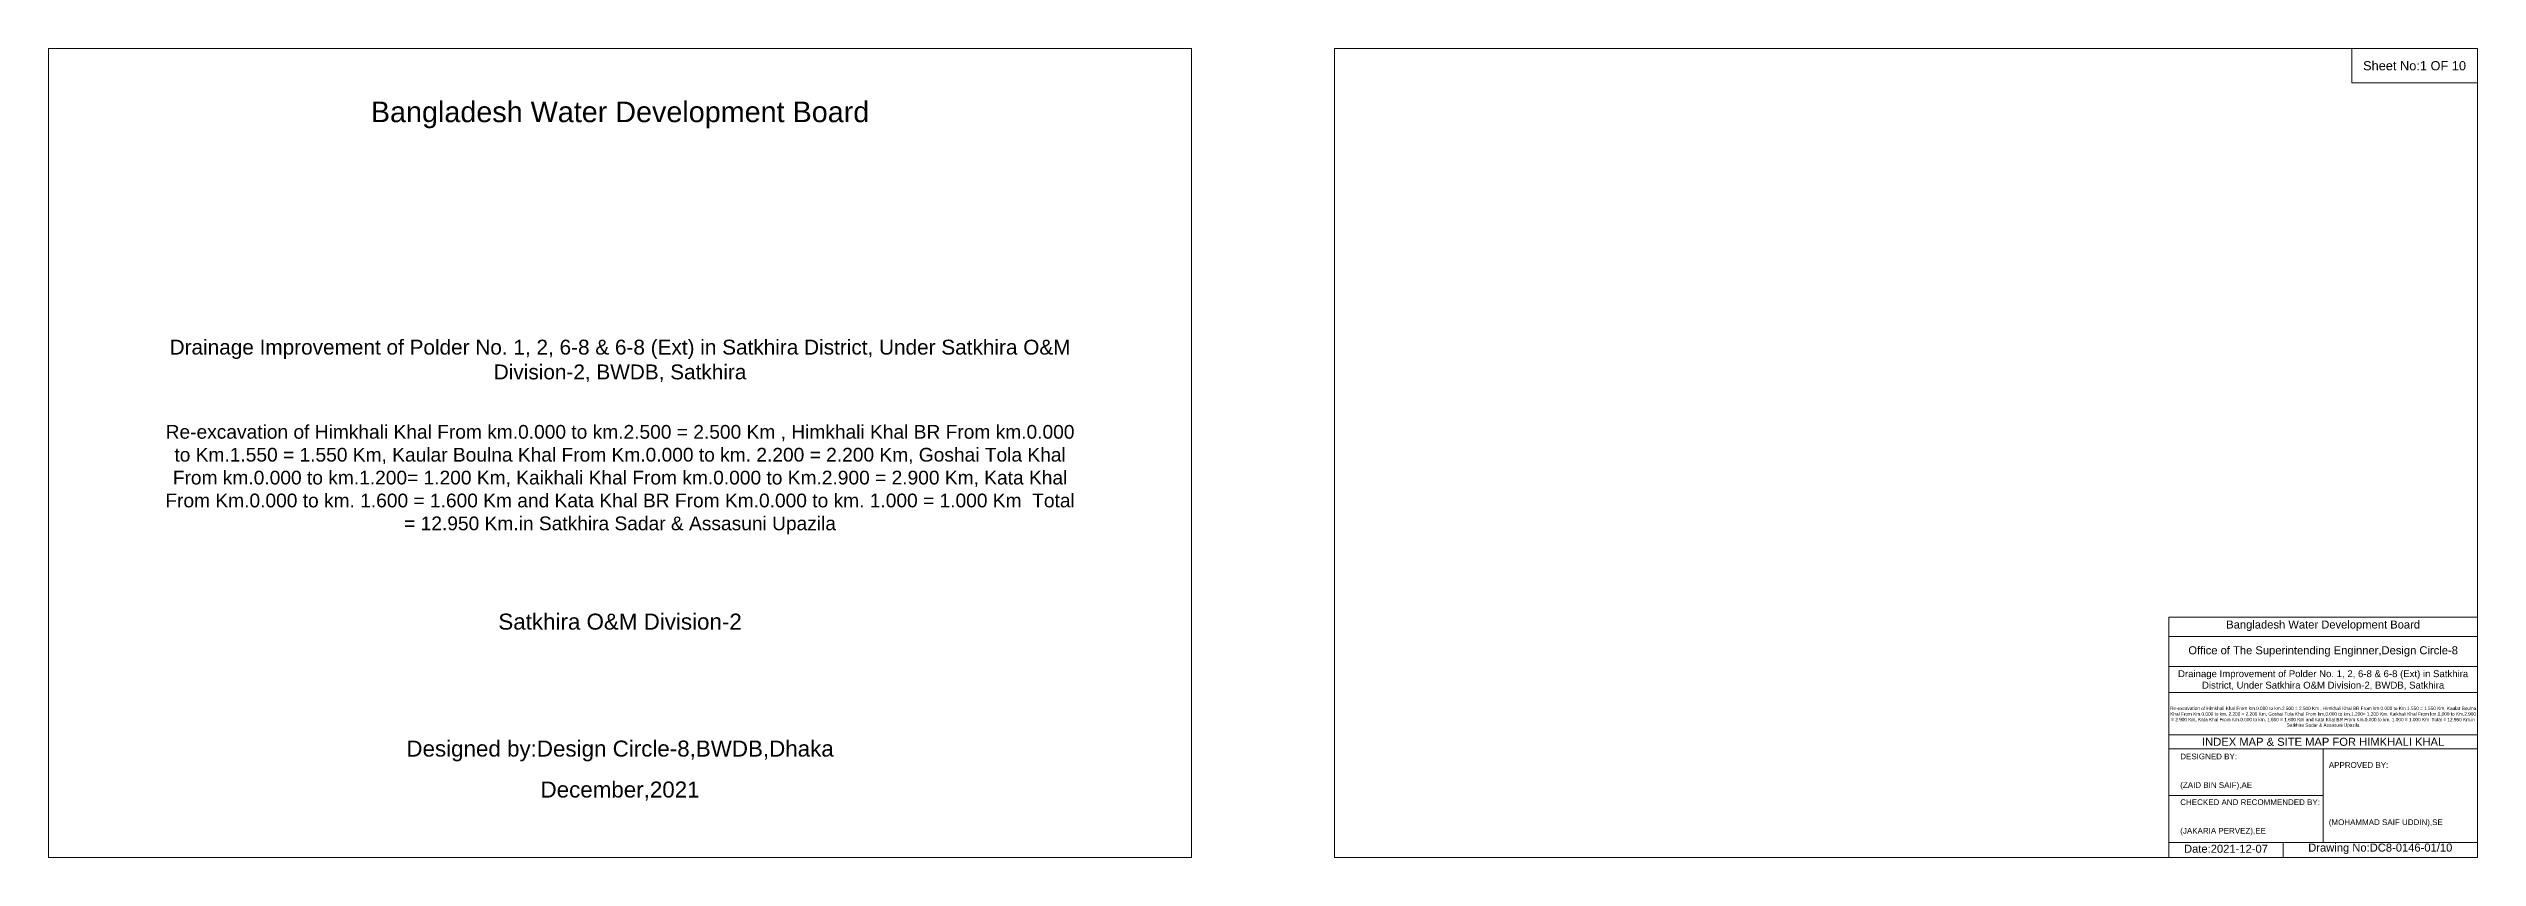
# Model space of a CAD drawing. Header units: inches. Extents: x 91000 to 628000, y -5656 to 0.
# Drawn here: x 91000 to 108000, y -5656 to 0 of the extents above; entities that cross this region are included whole.
import ezdxf

# ---------------------------------------------------------------- set-up
doc = ezdxf.new("R2010")
doc.units = ezdxf.units.IN
doc.header["$LTSCALE"] = 7
doc.header["$MEASUREMENT"] = 0
doc.layers.add('Cross Section Labels', color=7, linetype='Continuous', lineweight=9)
doc.styles.get("Standard").update_dxf_attribs({"font": 'arial.ttf'})

msp = doc.modelspace()

# ---------------------------------------------------------------- linework, layer by layer
at = {"layer": 'Cross Section Labels'}
for points in [[(91000, 0), (99000, 0), (99000, -5656), (91000, -5656)], [(100000, 0), (108000, 0), (108000, -5656), (100000, -5656)], [(107120, 0), (108000, 0), (108000, -240), (107120, -240)]]:
    msp.add_lwpolyline(points, close=True, dxfattribs=at)
for points in [[(105840, -5656), (105840, -3976), (108000, -3976)], [(105840, -4112), (108000, -4112)], [(105840, -4320), (108000, -4320)], [(105840, -4504), (108000, -4504)], [(105840, -4800), (108000, -4800)], [(105840, -4896), (108000, -4896)], [(106920, -4896), (106920, -5552)], [(105840, -5224), (106920, -5224)], [(105840, -5552), (108000, -5552)], [(106640, -5552), (106640, -5656)]]:
    msp.add_lwpolyline(points, dxfattribs=at)

# ---------------------------------------------------------------- texts
at = {"layer": 'Cross Section Labels', "attachment_point": 5}
for s, insert, char_height in [('Sheet No:1 OF 10', (107560, -120), 64), ('Bangladesh Water Development Board', (95000, -464), 144), ('Bangladesh Water Development Board', (106920, -4036), 56), ('Office of The Superintending Enginner,Design Circle-8', (106920, -4216), 56), ('Designed by:Design Circle-8,BWDB,Dhaka', (95000, -4912), 112), ('December,2021', (95000, -5192), 112)]:
    msp.add_mtext(s, dxfattribs=dict(at, insert=insert, char_height=char_height))
at = {"layer": 'Cross Section Labels'}
for s, insert, char_height, width, attachment_point in [('Drainage Improvement of Polder No. 1, 2, 6-8 & 6-8 (Ext) in Satkhira District, Under Satkhira O&M Division-2, BWDB, Satkhira', (95000, -2184), 104, 6400, 5), ('Re-excavation of Himkhali Khal From km.0.000 to km.2.500 = 2.500 Km , Himkhali Khal BR From km.0.000 to Km.1.550 = 1.550 Km, Kaular Boulna Khal From Km.0.000 to km. 2.200 = 2.200 Km, Goshai Tola Khal From km.0.000 to km.1.200= 1.200 Km, Kaikhali Khal From km.0.000 to Km.2.900 = 2.900 Km, Kata Khal From Km.0.000 to km. 1.600 = 1.600 Km and Kata Khal BR From Km.0.000 to km. 1.000 = 1.000 Km  Total = 12.950 Km.in Satkhira Sadar & Assasuni Upazila', (95000, -2632), 96, 6400, 2), ('Satkhira O&M Division-2', (95000, -4008), 112, 6400, 5), ('Drainage Improvement of Polder No. 1, 2, 6-8 & 6-8 (Ext) in Satkhira District, Under Satkhira O&M Division-2, BWDB, Satkhira', (106920, -4416), 48, 2240, 5), ('Re-excavation of Himkhali Khal From km.0.000 to km.2.500 = 2.500 Km , Himkhali Khal BR From km.0.000 to Km.1.550 = 1.550 Km, Kaular Boulna Khal From Km.0.000 to km. 2.200 = 2.200 Km, Goshai Tola Khal From km.0.000 to km.1.200= 1.200 Km, Kaikhali Khal From km.0.000 to Km.2.900 = 2.900 Km, Kata Khal From Km.0.000 to km. 1.600 = 1.600 Km and Kata Khal BR From Km.0.000 to km. 1.000 = 1.000 Km  Total = 12.950 Km.in Satkhira Sadar & Assasuni Upazila', (106920, -4676), 23.481, 2160, 5), ('DESIGNED BY:^J^J^J(ZAID BIN SAIF),AE', (105920, -5056), 40, 1120, 4), ('INDEX MAP & SITE MAP FOR HIMKHALI KHAL ', (106920, -4848), 56, 2240, 5), ('APPROVED BY:^J^J^J^J^J^J(MOHAMMAD SAIF UDDIN),SE', (106960, -5216), 40, 1120, 4), ('CHECKED AND RECOMMENDED BY:^J^J^J(JAKARIA PERVEZ),EE', (105920, -5376), 40, 1120, 4), ('Date:2021-12-07', (106240, -5596), 56, 1120, 5), ('Drawing No:DC8-0146-01/10', (107320, -5596), 56, 1760, 5)]:
    msp.add_mtext(s, dxfattribs=dict(at, insert=insert, char_height=char_height, width=width, attachment_point=attachment_point))

doc.saveas('drawing.dxf')
